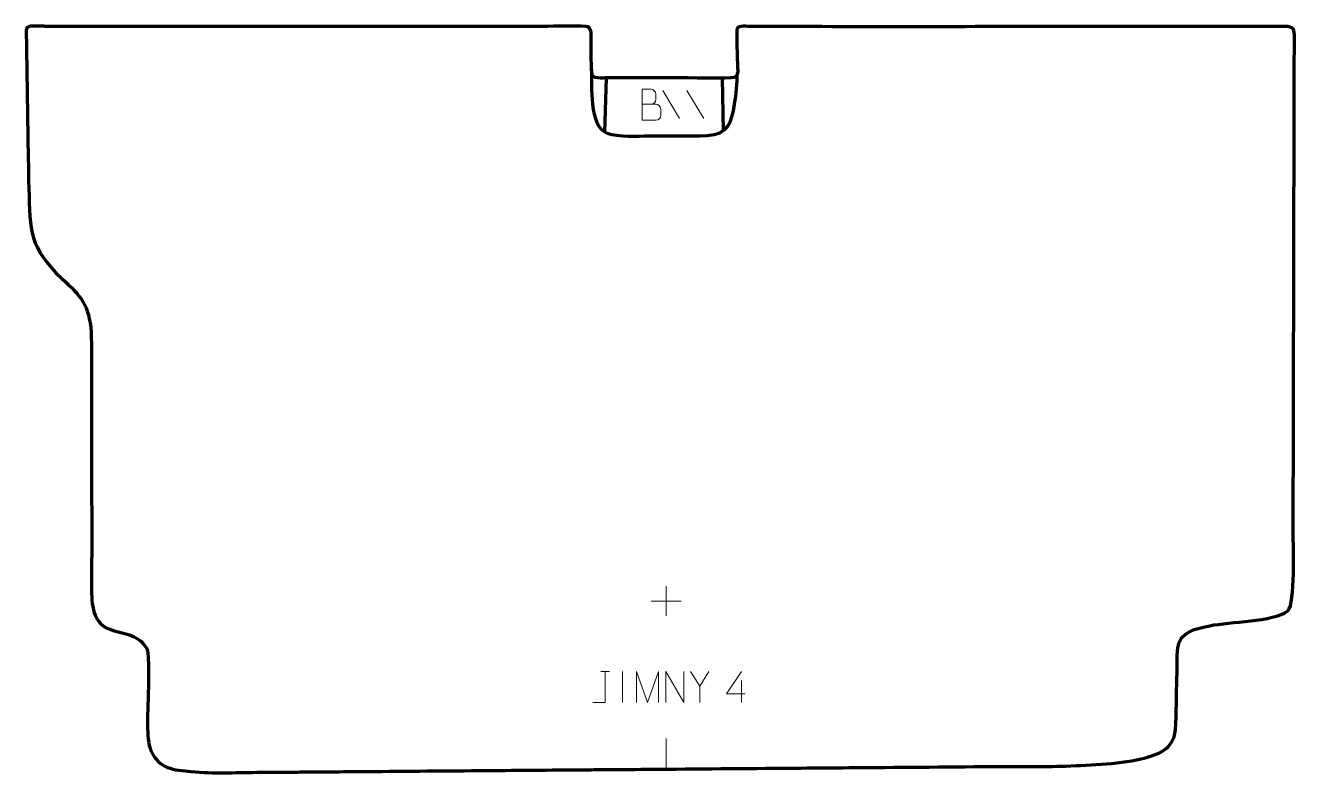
# Model space of a CAD drawing. Header units: millimetres. Extents: x 1181 to 2202, y 200 to 801.
import ezdxf

# ---------------------------------------------------------------- set-up
doc = ezdxf.new("R2010")
doc.units = ezdxf.units.MM
doc.header["$MEASUREMENT"] = 0
doc.layers.add('layer 1', color=7, linetype='Continuous')
doc.layers.add('layer 2', color=7, linetype='Continuous')

msp = doc.modelspace()

# ---------------------------------------------------------------- linework, layer by layer
at = {"layer": 'layer 1', "color": 142, "lineweight": 158}
msp.add_open_spline([(1635.8281, 766.2384), (1635.9798, 753.1898), (1633.4122, 720.3691), (1648.486, 714.7391), (1648.486, 714.7391), (1657.3861, 711.4149), (1672.6348, 712.5281), (1682.3408, 712.5929), (1682.3408, 712.5929), (1697.686, 712.6341), (1713.4494, 712.3264), (1728.7407, 712.7338), (1728.7407, 712.7338), (1745.7868, 714.025), (1748.2897, 722.7827), (1750.8612, 738.1645), (1750.8612, 738.1645), (1752.2206, 746.2952), (1752.5339, 754.897), (1753.2257, 763.1328)], degree=3, knots=[0, 0, 0, 0, 0.166666667, 0.166666667, 0.166666667, 0.166666667, 0.333333333, 0.333333333, 0.333333333, 0.333333333, 0.5, 0.5, 0.5, 0.5, 0.666666667, 0.666666667, 0.666666667, 0.666666667, 1, 1, 1, 1], dxfattribs=at)
for points in [[(1647.6698, 759.112), (1647.6698, 759.112), (1646.1547, 715.6574), (1646.1547, 715.6574)], [(1740.7963, 759.0105), (1740.7963, 759.0105), (1741.5954, 716.5), (1741.5954, 716.5)]]:
    msp.add_open_spline(points, degree=3, dxfattribs=at)
at = {"layer": 'layer 2', "color": 242, "lineweight": 158}
msp.add_open_spline([(1181.322, 793.0151), (1181.2898, 795.2716), (1180.6218, 800.2318), (1183.6629, 800.5403), (1183.6629, 800.5403), (1186.7348, 800.852), (1193.3042, 800.5733), (1196.7387, 800.5724), (1196.7387, 800.5724), (1266.9512, 800.5542), (1337.1636, 800.5477), (1407.3762, 800.5354), (1407.3762, 800.5354), (1413.759, 800.5343), (1420.142, 800.5332), (1426.5249, 800.532), (1426.5249, 800.532), (1452.0567, 800.5276), (1477.5885, 800.523), (1503.1202, 800.5186), (1503.1202, 800.5186), (1515.8861, 800.5164), (1528.652, 800.5141), (1541.4178, 800.5119), (1541.4178, 800.5119), (1554.1837, 800.5097), (1566.9496, 800.5073), (1579.7155, 800.5051), (1579.7155, 800.5051), (1585.7793, 800.504), (1591.843, 800.503), (1597.9068, 800.5019), (1597.9068, 800.5019), (1602.7487, 800.5232), (1630.9998, 801.1932), (1633.0857, 800.0799), (1633.0857, 800.0799), (1636.1049, 797.7718), (1635.4641, 793.5833), (1635.599, 789.9847), (1635.599, 789.9847), (1635.7294, 785.428), (1635.1472, 762.867), (1636.6533, 760.5876), (1636.6533, 760.5876), (1638.1461, 758.3287), (1647.5996, 759.1729), (1650.0862, 759.2076), (1650.0862, 759.2076), (1667.9887, 759.4575), (1686.2954, 759.1835), (1704.2424, 759.1613), (1704.2424, 759.1613), (1710.1094, 759.1481), (1748.0284, 758.6144), (1750.1027, 759.4201), (1750.1027, 759.4201), (1754.1336, 760.9856), (1753.2968, 764.3728), (1753.1857, 768.2447), (1753.1857, 768.2447), (1753.0665, 772.2011), (1752.0132, 797.3844), (1752.8226, 798.897), (1752.8226, 798.897), (1754.1189, 801.3195), (1761.0937, 800.4936), (1763.7795, 800.4819), (1763.7795, 800.4819), (1851.2741, 800.1038), (1938.8862, 800.3565), (2026.3913, 800.376), (2026.3913, 800.376), (2081.9707, 800.3888), (2137.6095, 800.6101), (2193.1806, 800.4464), (2193.1806, 800.4464), (2200.8379, 800.4239), (2200.7597, 798.5723), (2200.938, 791.1751), (2200.938, 791.1751), (2201.0704, 785.686), (2200.8571, 780.1365), (2200.8293, 774.6392), (2200.8293, 774.6392), (2200.7849, 755.4906), (2200.7404, 736.3419), (2200.6959, 717.1932), (2200.6959, 717.1932), (2200.6812, 710.8103), (2200.6663, 704.4274), (2200.6515, 698.0445), (2200.6515, 698.0445), (2200.6218, 685.2787), (2200.5923, 672.5129), (2200.5626, 659.7471), (2200.5626, 659.7471), (2200.5329, 646.9813), (2200.5034, 634.2155), (2200.4737, 621.4497), (2200.4737, 621.4497), (2200.4589, 615.0668), (2200.444, 608.6839), (2200.4292, 602.301), (2200.4292, 602.301), (2200.3996, 589.5352), (2200.37, 576.7694), (2200.3403, 564.0036), (2200.3403, 564.0036), (2200.267, 532.4083), (2200.1936, 500.8129), (2200.1203, 469.2176), (2200.1203, 469.2176), (2200.0617, 444.0052), (2200.0032, 418.7927), (2199.9447, 393.5803), (2199.9447, 393.5803), (2199.9836, 382.6321), (2201.8686, 337.2007), (2195.6798, 330.77), (2195.6798, 330.77), (2183.4328, 321.9061), (2149.4393, 322.294), (2132.9737, 318.8987), (2132.9737, 318.8987), (2122.1399, 316.6595), (2108.5725, 314.3623), (2107.1338, 301.059), (2107.1338, 301.059), (2106.3614, 293.9179), (2106.6966, 284.7801), (2106.4927, 277.3436), (2106.4927, 277.3436), (2106.114, 263.4077), (2105.9861, 249.1318), (2105.3376, 235.2452), (2105.3376, 235.2452), (2103.4451, 219.0375), (2091.5177, 215.4613), (2077.5883, 211.8679), (2077.5883, 211.8679), (2058.1752, 207.4656), (2033.5085, 206.7576), (2013.4175, 206.0238), (2013.4175, 206.0238), (1995.0764, 205.354), (1976.1182, 205.9104), (1957.6628, 205.7641), (1957.6628, 205.7641), (1919.3538, 205.4604), (1881.0447, 205.1581), (1842.7357, 204.8552), (1842.7357, 204.8552), (1829.966, 204.7542), (1817.1963, 204.6532), (1804.4266, 204.5523), (1804.4266, 204.5523), (1766.1176, 204.2493), (1727.8086, 203.9463), (1689.4995, 203.6434), (1689.4995, 203.6434), (1677.049, 203.5449), (1664.5987, 203.4465), (1652.1482, 203.348), (1652.1482, 203.348), (1645.7634, 203.2975), (1639.3786, 203.247), (1632.9937, 203.1964), (1632.9937, 203.1964), (1620.224, 203.0955), (1607.4543, 202.9945), (1594.6847, 202.8935), (1594.6847, 202.8935), (1582.2342, 202.7951), (1569.7838, 202.6966), (1557.3333, 202.5981), (1557.3333, 202.5981), (1525.4091, 202.3456), (1493.485, 202.0932), (1461.5607, 201.8407), (1461.5607, 201.8407), (1442.4063, 201.6892), (1423.2517, 201.5377), (1404.0972, 201.3862), (1404.0972, 201.3862), (1397.7124, 201.3357), (1391.3275, 201.2853), (1384.9427, 201.2348), (1384.9427, 201.2348), (1378.877, 201.1868), (1372.8115, 201.1388), (1366.7459, 201.0908), (1366.7459, 201.0908), (1348.4742, 200.9092), (1332.2219, 200.083), (1313.8404, 201.7179), (1313.8404, 201.7179), (1299.8542, 202.8487), (1287.939, 203.967), (1281.5199, 218.3907), (1281.5199, 218.3907), (1277.356, 228.4478), (1279.1201, 249.7087), (1279.2671, 261.2693), (1279.2671, 261.2693), (1279.4267, 269.1046), (1280.6843, 294.6639), (1278.1539, 300.5285), (1278.1539, 300.5285), (1270.0195, 313.6504), (1259.5013, 311.3576), (1247.6757, 316.3244), (1247.6757, 316.3244), (1233.1327, 322.4325), (1233.732, 339.2534), (1233.8136, 352.645), (1233.8136, 352.645), (1234.0867, 397.5007), (1233.7701, 442.3639), (1233.6676, 487.2209), (1233.6676, 487.2209), (1233.6316, 509.5376), (1234.1047, 532.1346), (1233.5147, 554.414), (1233.5147, 554.414), (1231.7556, 577.0385), (1225.433, 583.5926), (1209.797, 598.0695), (1209.797, 598.0695), (1183.6916, 622.8493), (1184.3141, 636.0308), (1183.3933, 670.339), (1183.3933, 670.339), (1182.5585, 701.8699), (1182.2816, 733.6251), (1181.755, 765.1871), (1181.755, 765.1871), (1181.6055, 774.1431), (1181.4649, 783.0992), (1181.3358, 792.0555), (1181.3358, 792.0555), (1181.3358, 792.0555), (1181.322, 793.0151), (1181.322, 793.0151)], degree=3, knots=[0, 0, 0, 0, 0.016129032, 0.016129032, 0.016129032, 0.016129032, 0.032258065, 0.032258065, 0.032258065, 0.032258065, 0.048387097, 0.048387097, 0.048387097, 0.048387097, 0.064516129, 0.064516129, 0.064516129, 0.064516129, 0.080645161, 0.080645161, 0.080645161, 0.080645161, 0.096774194, 0.096774194, 0.096774194, 0.096774194, 0.112903226, 0.112903226, 0.112903226, 0.112903226, 0.129032258, 0.129032258, 0.129032258, 0.129032258, 0.14516129, 0.14516129, 0.14516129, 0.14516129, 0.161290323, 0.161290323, 0.161290323, 0.161290323, 0.177419355, 0.177419355, 0.177419355, 0.177419355, 0.193548387, 0.193548387, 0.193548387, 0.193548387, 0.209677419, 0.209677419, 0.209677419, 0.209677419, 0.225806452, 0.225806452, 0.225806452, 0.225806452, 0.241935484, 0.241935484, 0.241935484, 0.241935484, 0.258064516, 0.258064516, 0.258064516, 0.258064516, 0.274193548, 0.274193548, 0.274193548, 0.274193548, 0.290322581, 0.290322581, 0.290322581, 0.290322581, 0.306451613, 0.306451613, 0.306451613, 0.306451613, 0.322580645, 0.322580645, 0.322580645, 0.322580645, 0.338709677, 0.338709677, 0.338709677, 0.338709677, 0.35483871, 0.35483871, 0.35483871, 0.35483871, 0.370967742, 0.370967742, 0.370967742, 0.370967742, 0.387096774, 0.387096774, 0.387096774, 0.387096774, 0.403225806, 0.403225806, 0.403225806, 0.403225806, 0.419354839, 0.419354839, 0.419354839, 0.419354839, 0.435483871, 0.435483871, 0.435483871, 0.435483871, 0.451612903, 0.451612903, 0.451612903, 0.451612903, 0.467741935, 0.467741935, 0.467741935, 0.467741935, 0.483870968, 0.483870968, 0.483870968, 0.483870968, 0.5, 0.5, 0.5, 0.5, 0.516129032, 0.516129032, 0.516129032, 0.516129032, 0.532258065, 0.532258065, 0.532258065, 0.532258065, 0.548387097, 0.548387097, 0.548387097, 0.548387097, 0.564516129, 0.564516129, 0.564516129, 0.564516129, 0.580645161, 0.580645161, 0.580645161, 0.580645161, 0.596774194, 0.596774194, 0.596774194, 0.596774194, 0.612903226, 0.612903226, 0.612903226, 0.612903226, 0.629032258, 0.629032258, 0.629032258, 0.629032258, 0.64516129, 0.64516129, 0.64516129, 0.64516129, 0.661290323, 0.661290323, 0.661290323, 0.661290323, 0.677419355, 0.677419355, 0.677419355, 0.677419355, 0.693548387, 0.693548387, 0.693548387, 0.693548387, 0.709677419, 0.709677419, 0.709677419, 0.709677419, 0.725806452, 0.725806452, 0.725806452, 0.725806452, 0.741935484, 0.741935484, 0.741935484, 0.741935484, 0.758064516, 0.758064516, 0.758064516, 0.758064516, 0.774193548, 0.774193548, 0.774193548, 0.774193548, 0.790322581, 0.790322581, 0.790322581, 0.790322581, 0.806451613, 0.806451613, 0.806451613, 0.806451613, 0.822580645, 0.822580645, 0.822580645, 0.822580645, 0.838709677, 0.838709677, 0.838709677, 0.838709677, 0.85483871, 0.85483871, 0.85483871, 0.85483871, 0.870967742, 0.870967742, 0.870967742, 0.870967742, 0.887096774, 0.887096774, 0.887096774, 0.887096774, 0.903225806, 0.903225806, 0.903225806, 0.903225806, 0.919354839, 0.919354839, 0.919354839, 0.919354839, 0.935483871, 0.935483871, 0.935483871, 0.935483871, 0.951612903, 0.951612903, 0.951612903, 0.951612903, 0.967741935, 0.967741935, 0.967741935, 0.967741935, 1, 1, 1, 1], dxfattribs=at)
at = {"layer": 'layer 2', "color": 250, "lineweight": 9}
for points, knots in [([(1676.6217, 738.0342), (1680.2603, 738.0346), (1683.8474, 738.0346), (1687.4868, 738.0342), (1687.4868, 738.0342), (1689.4622, 738.0169), (1691.3858, 736.2808), (1691.3858, 734.2312), (1691.3858, 734.2312), (1691.3854, 733.1026), (1691.3854, 730.0532), (1691.3858, 728.9243), (1691.3858, 728.9243), (1691.4034, 727.0664), (1689.8613, 725.0525), (1687.5398, 725.0694), (1687.5398, 725.0694), (1683.9, 725.0698), (1680.2606, 725.0698), (1676.6217, 725.0694), (1676.6217, 725.0694), (1676.6217, 733.3877), (1676.6217, 741.7055), (1676.6217, 750.023), (1676.6217, 750.023), (1678.9954, 750.023), (1681.3695, 750.023), (1683.7437, 750.023), (1683.7437, 750.023), (1685.4245, 750.0406), (1687.5213, 748.1301), (1687.539, 746.1677), (1687.539, 746.1677), (1687.5386, 744.1016), (1687.5386, 743.9556), (1687.539, 741.8891), (1687.539, 741.8891), (1687.5563, 739.823), (1685.7018, 738.0169), (1683.6918, 738.0342)], [0, 0, 0, 0, 0.090909091, 0.090909091, 0.090909091, 0.090909091, 0.181818182, 0.181818182, 0.181818182, 0.181818182, 0.272727273, 0.272727273, 0.272727273, 0.272727273, 0.363636364, 0.363636364, 0.363636364, 0.363636364, 0.454545455, 0.454545455, 0.454545455, 0.454545455, 0.545454545, 0.545454545, 0.545454545, 0.545454545, 0.636363636, 0.636363636, 0.636363636, 0.636363636, 0.727272727, 0.727272727, 0.727272727, 0.727272727, 0.818181818, 0.818181818, 0.818181818, 0.818181818, 1, 1, 1, 1]), ([(1636.7617, 257.1939), (1636.7617, 257.1939), (1646.7837, 257.1939), (1646.7837, 257.1939), (1646.7837, 257.1939), (1646.7837, 257.1939), (1646.7837, 282.1475), (1646.7837, 282.1475)], [0, 0, 0, 0, 0.333333333, 0.333333333, 0.333333333, 0.333333333, 1, 1, 1, 1]), ([(1671.9412, 257.1918), (1671.9412, 257.1918), (1671.9412, 282.1497), (1671.9412, 282.1497), (1671.9412, 282.1497), (1671.9412, 282.1497), (1680.8663, 257.1918), (1680.8663, 257.1918), (1680.8663, 257.1918), (1680.8663, 257.1918), (1689.6262, 282.1492), (1689.6262, 282.1492), (1689.6262, 282.1492), (1689.6262, 282.1492), (1689.6262, 257.1918), (1689.6262, 257.1918)], [0, 0, 0, 0, 0.2, 0.2, 0.2, 0.2, 0.4, 0.4, 0.4, 0.4, 0.6, 0.6, 0.6, 0.6, 1, 1, 1, 1]), ([(1695.4563, 257.194), (1695.4563, 257.194), (1695.4563, 282.1475), (1695.4563, 282.1475), (1695.4563, 282.1475), (1695.4563, 282.1475), (1710.1111, 257.194), (1710.1111, 257.194), (1710.1111, 257.194), (1710.1111, 257.194), (1710.1111, 282.1475), (1710.1111, 282.1475)], [0, 0, 0, 0, 0.25, 0.25, 0.25, 0.25, 0.5, 0.5, 0.5, 0.5, 1, 1, 1, 1]), ([(1730.1054, 282.1475), (1730.1054, 282.1475), (1722.783, 270.2488), (1722.783, 270.2488), (1722.783, 270.2488), (1722.783, 270.2488), (1722.7837, 257.1939), (1722.7837, 257.1939)], [0, 0, 0, 0, 0.333333333, 0.333333333, 0.333333333, 0.333333333, 1, 1, 1, 1]), ([(1759.1946, 264.0873), (1759.1946, 264.0873), (1744.3729, 264.0873), (1744.3729, 264.0873), (1744.3729, 264.0873), (1744.3729, 264.0873), (1756.2505, 282.1578), (1756.2505, 282.1578)], [0, 0, 0, 0, 0.333333333, 0.333333333, 0.333333333, 0.333333333, 1, 1, 1, 1])]:
    msp.add_open_spline(points, degree=3, knots=knots, dxfattribs=at)
for points in [[(1693.0662, 749.0703), (1693.0662, 749.0703), (1706.5859, 726.6062), (1706.5859, 726.6062)], [(1712.453, 749.0703), (1712.453, 749.0703), (1725.9727, 726.6062), (1725.9727, 726.6062)], [(1695.8201, 350.759), (1695.8201, 350.759), (1695.8201, 326.7811), (1695.8201, 326.7811)], [(1683.8312, 338.77), (1683.8312, 338.77), (1707.8091, 338.77), (1707.8091, 338.77)], [(1643.1996, 282.1475), (1643.1996, 282.1475), (1650.3678, 282.1475), (1650.3678, 282.1475)], [(1660.7837, 282.1578), (1660.7837, 282.1578), (1660.7837, 257.1837), (1660.7837, 257.1837)], [(1722.783, 270.2488), (1722.783, 270.2488), (1715.4621, 282.1475), (1715.4621, 282.1475)], [(1756.2505, 274.8484), (1756.2505, 274.8484), (1756.2505, 257.1837), (1756.2505, 257.1837)], [(1695.9171, 228.3275), (1695.9171, 228.3275), (1695.9171, 203.3534), (1695.9171, 203.3534)]]:
    msp.add_open_spline(points, degree=3, dxfattribs=at)

doc.saveas('drawing.dxf')
